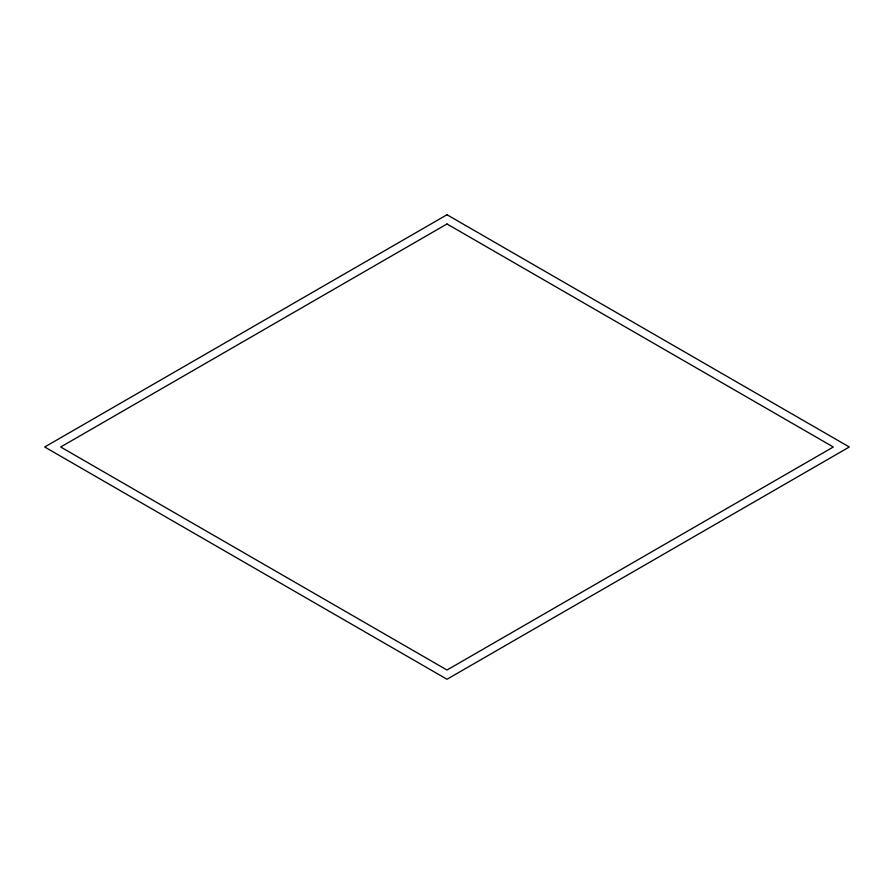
<?xml version="1.0" encoding="UTF-8"?>
<svg xmlns="http://www.w3.org/2000/svg" width="894" height="894" viewBox="0 0 894 894"><rect width="100%" height="100%" fill="white"/><g stroke="black" fill="none" stroke-linecap="round" stroke-linejoin="round"><path stroke-width="1.34" d="M447 214.739L44.7 447L447 679.261L849.3 447L447 214.739M447 223.969L60.691 447L447 670.031L833.309 447L447 223.969"/></g></svg>
